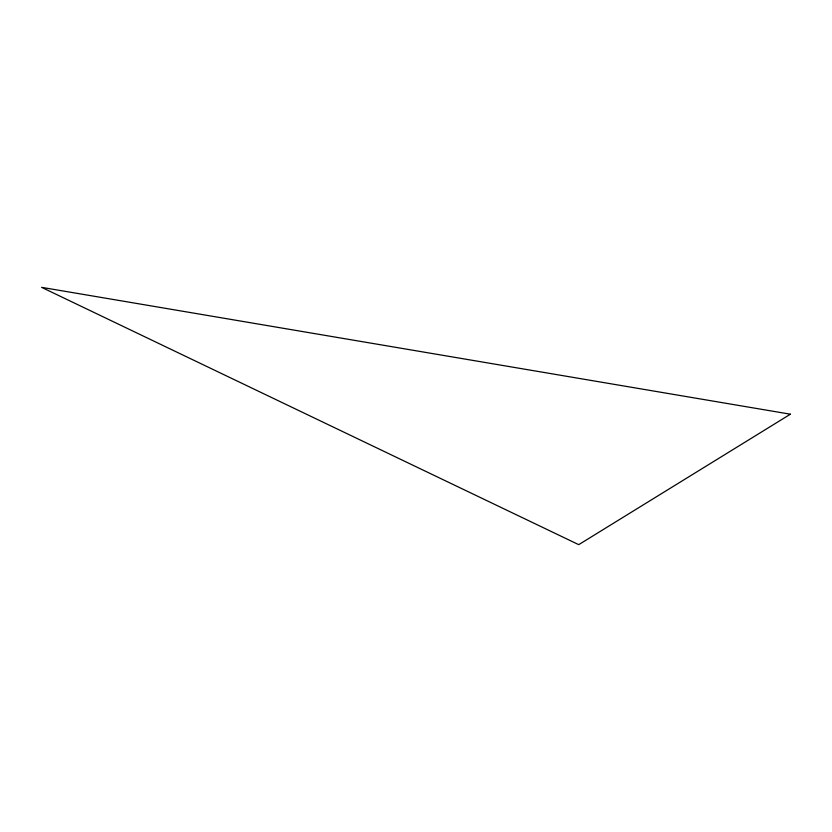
<?xml version="1.0" encoding="UTF-8"?>
<svg xmlns="http://www.w3.org/2000/svg" width="832" height="832" viewBox="0 0 832 832"><rect width="100%" height="100%" fill="white"/><g stroke="black" fill="none" stroke-linecap="round" stroke-linejoin="round"><path stroke-width="1.25" d="M790.4 414.201L578.729 544.658L41.6 287.342L790.4 414.201"/></g></svg>
